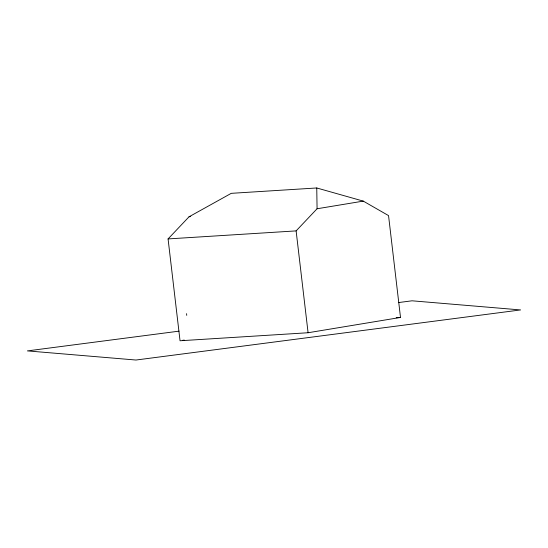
<?xml version="1.0" encoding="UTF-8"?>
<svg xmlns="http://www.w3.org/2000/svg" width="548" height="548" viewBox="0 0 548 548"><rect width="100%" height="100%" fill="white"/><g stroke="black" fill="none" stroke-linecap="round" stroke-linejoin="round"><path stroke-width="0.82" d="M168.072 238.921L189.033 216.796L231.263 193.334L316.758 187.971L363.29 201.116L388.546 215.597L400.506 317.443L308.086 332.739L180.039 340.767L168.072 238.921L296.119 230.893L317.073 208.761L363.29 201.116M189.033 216.796L190.711 216.515M182.559 340.349L184.238 340.075M179.052 331.15L27.4 350.898L135.966 360.029L520.6 309.935L412.034 300.804L398.478 302.571M186.745 315.367L186.573 313.661M396.238 317.71L400.506 317.443M296.119 230.893L308.086 332.739M316.758 187.971L317.073 208.761"/></g></svg>
